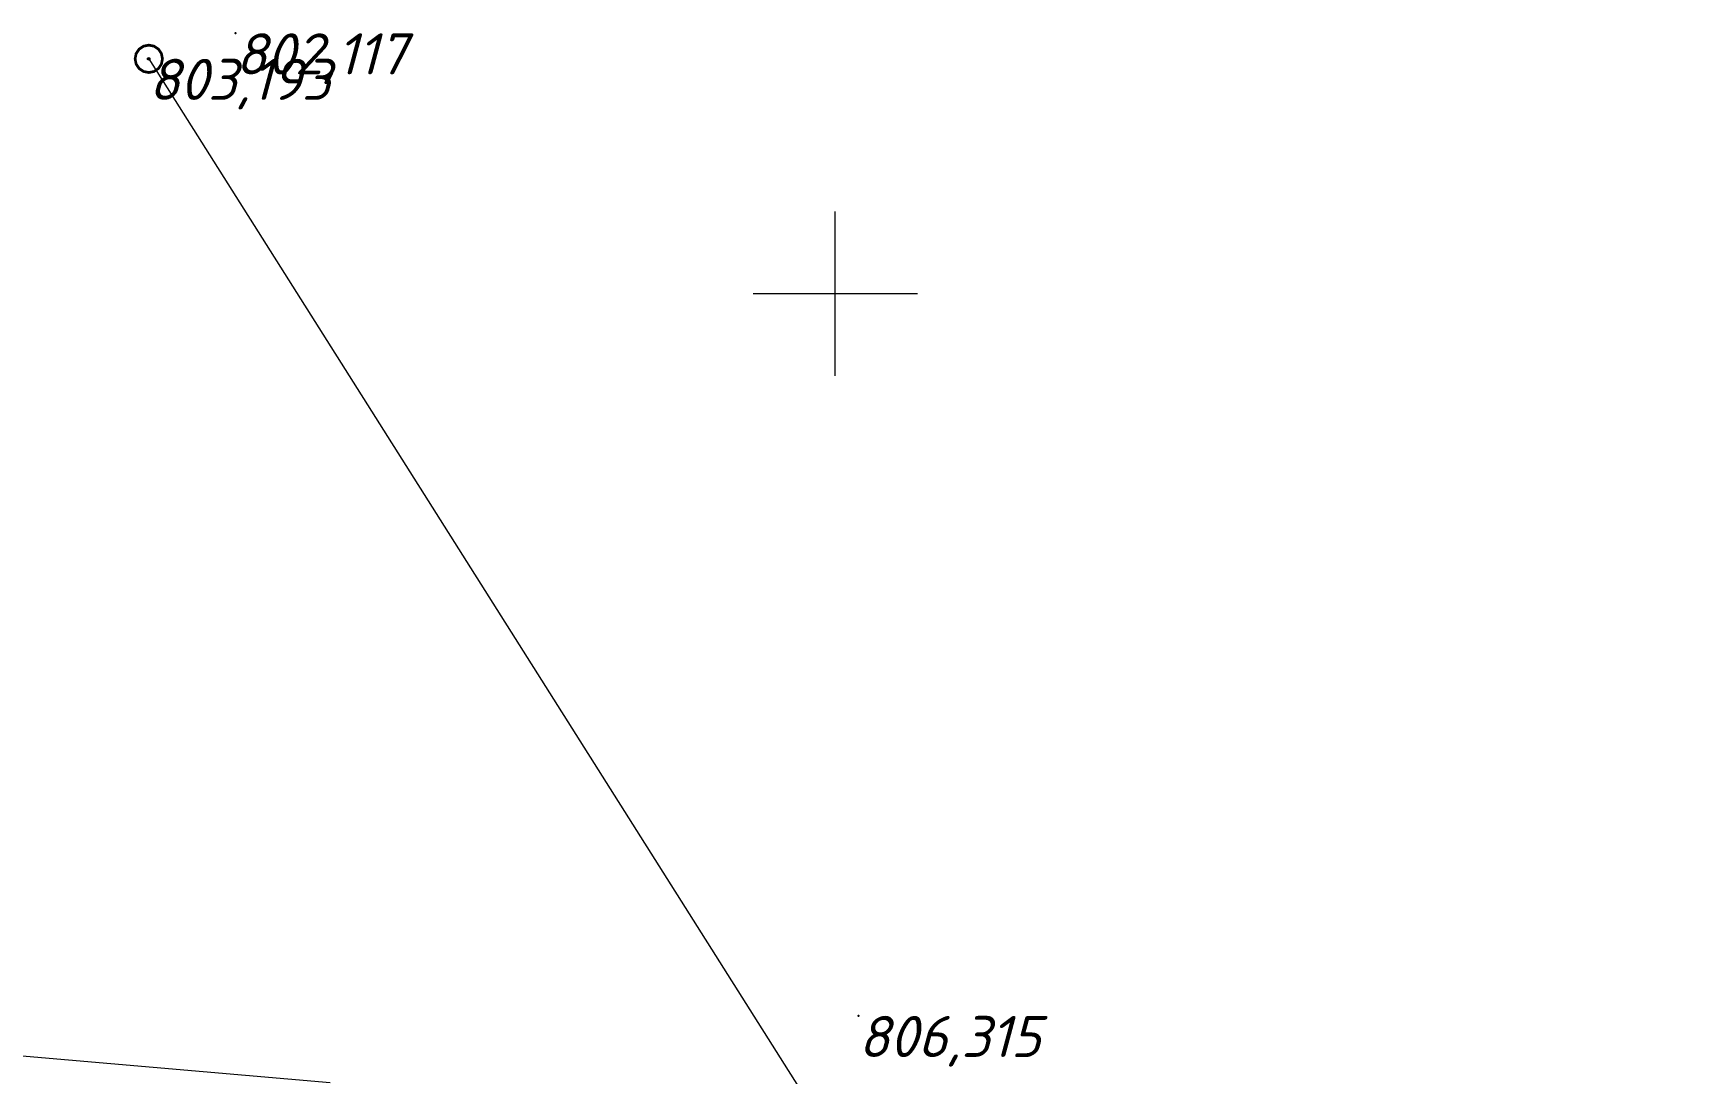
# Model space of a CAD drawing. Header units: metres. Extents: x 629572 to 645168, y 4785785 to 4790166.
# Drawn here: x 635270.7 to 635331.3, y 4788171.5 to 4788209.5 of the extents above; entities that cross this region are included whole.
import ezdxf

# ---------------------------------------------------------------- set-up
doc = ezdxf.new("R2010")
doc.units = ezdxf.units.M
doc.layers.get('0').update_dxf_attribs({"linetype": 'CONTINUOUS'})
for name, color, linetype in [('Газопровод подземный', 7, 'CONTINUOUS'), ('Нурсултан', 7, 'CONTINUOUS'), ('Сетка координатная', 7, 'CONTINUOUS'), ('Столбы железобетонные', 7, 'CONTINUOUS')]:
    doc.layers.add(name, color=color, linetype=linetype)
doc.layers.add('ЛЭП в.напряж.', color=10, linetype='SIL_KAB_VYSVOLT', lineweight=13)
doc.styles.add('ISOCPEUR', font='isocpeui.ttf')
doc.styles.get("Standard").update_dxf_attribs({"font": 'isocpeui.ttf'})
doc.linetypes.add('GAZ_PODZ', pattern='A,4,-2.2,["|",Standard,S=1.8,R=0,X=-1.5,Y=-1],0,["-",Standard,S=1.5,R=0,X=-1.5,Y=0.05],4,-2,10,-2', length=24.2)
doc.linetypes.add('SIL_KAB_VYSVOLT', pattern='A,1.5,["<<",Standard,S=1.6,R=0,X=-1.5,Y=-0.8],5,0,1.5,[">>",Standard,S=1.6,R=0,X=-2.14,Y=-0.8],-2,8,-2', length=20)

# ---------------------------------------------------------------- blocks, each defined once
blk = doc.blocks.new('Крест')
at = {"color": 0, "linetype": 'Continuous', "lineweight": 0, "flags": 128}
for points in [[(0, -1), (0, 1)], [(-1, 0), (1, 0)]]:
    blk.add_lwpolyline(points, dxfattribs=at)
blk = doc.blocks.new('26 - 108.1.1 опоры  жб d-1.0')
blk.add_hatch(color=7).paths.add_polyline_path([(0, 0.05), (-0.05, 0), (0, -0.05), (0.05, 0)])
at = {"color": 7, "linetype": 'Continuous', "lineweight": 0, "const_width": 0.1, "flags": 128}
blk.add_lwpolyline([(0, 0.5), (0.191, 0.462), (0.354, 0.354), (0.462, 0.191), (0.5, 0), (0.462, -0.191), (0.354, -0.354), (0.191, -0.462), (0, -0.5), (-0.191, -0.462), (-0.354, -0.354), (-0.462, -0.191), (-0.5, 0), (-0.462, 0.191), (-0.354, 0.354), (-0.191, 0.462), (0, 0.5)], close=True, dxfattribs=at)
at = {"color": 7, "linetype": 'Continuous', "lineweight": 0, "true_color": 0xffffff, "flags": 128}
blk.add_lwpolyline([(0, 0.5), (-0.25, 0.433), (-0.433, 0.25), (-0.5, 0), (-0.433, -0.25), (-0.25, -0.433), (0, -0.5), (0.25, -0.433), (0.433, -0.25), (0.5, 0), (0.433, 0.25), (0.25, 0.433), (0, 0.5)], close=True, dxfattribs=at)
at = {"color": 7, "linetype": 'Continuous', "lineweight": 0, "flags": 128}
for points in [[(0, 0.05), (-0.05, 0), (0, -0.05), (0.05, 0), (0, 0.05)], [(0, 0.05), (0.043, 0.025), (0.043, -0.025), (0, -0.05), (-0.043, -0.025), (-0.043, 0.025), (0, 0.05)]]:
    blk.add_lwpolyline(points, close=True, dxfattribs=at)
at = {"color": 7, "style": 'ISOCPEUR', "flags": 1}
for tag in ['X', 'Высота', 'Отметка(высота) верхнего провода', 'Отметка(высота) нижнего провода', 'Отметка', 'Имя объекта CREDO-III', 'Код объекта CREDO-III', 'Номер', 'Y']:
    blk.add_attdef(tag, (0, 0), '', height=2.5, dxfattribs=at)

msp = doc.modelspace()

# ---------------------------------------------------------------- linework, layer by layer
at = {"layer": 'Газопровод подземный', "color": 50, "linetype": 'GAZ_PODZ', "lineweight": 13, "ltscale": 0.5, "flags": 128}
msp.add_lwpolyline([(635104.876, 4788186.491), (635281.55, 4788171.194)], dxfattribs=at)
at = {"layer": 'ЛЭП в.напряж.', "lineweight": 13}
msp.add_lwpolyline([(635274.927, 4788208.572), (635299.907, 4788169.042), (635347.077, 4788159.604), (635391.907, 4788147.552), (635417.54, 4788149.657), (635451.604, 4788144.271), (635495.099, 4788141.221), (635542.592, 4788138.219), (635563.682, 4788136.782)], dxfattribs=at)
at = {"layer": 'Нурсултан', "color": 7}
for p in [(635278.095, 4788209.503, 15.44), (635274.927, 4788208.572, 16.516), (635300.845, 4788173.619, 19.638)]:
    msp.add_point(p, dxfattribs=at)

# ---------------------------------------------------------------- block references
at = {"layer": 'Сетка координатная', "color": 136, "linetype": 'Continuous', "true_color": 0x008080, "xscale": 3, "yscale": 3}
msp.add_blockref('Крест', (635300, 4788200), dxfattribs=at)
at = {"layer": 'Столбы железобетонные', "color": 7, "linetype": 'Continuous'}
msp.add_blockref('26 - 108.1.1 опоры  жб d-1.0', (635274.927, 4788208.572, 795.239), dxfattribs=at)

# ---------------------------------------------------------------- texts
at = {"layer": 'Нурсултан', "color": 251, "char_height": 1.5, "attachment_point": 1, "style": 'ISOCPEUR'}
for s, insert in [('802,117', (635278.095, 4788209.503, 15.44)), ('803,193', (635274.927, 4788208.572, 16.516)), ('806,315', (635300.845, 4788173.619, 19.638))]:
    msp.add_mtext(s, dxfattribs=dict(at, insert=insert))

doc.saveas('drawing.dxf')
